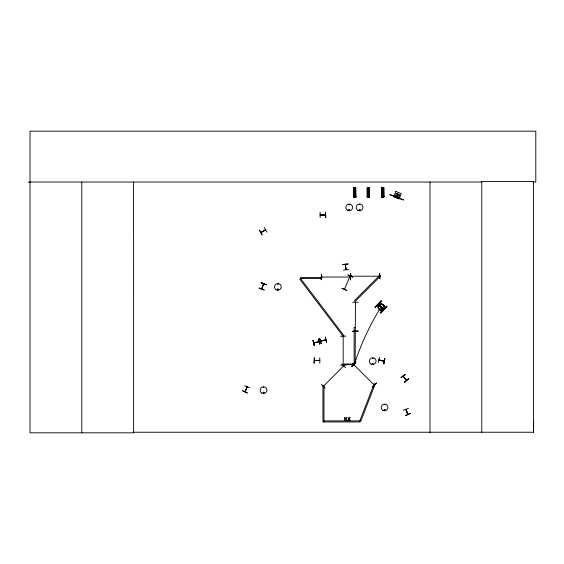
<?xml version="1.0" encoding="UTF-8"?>
<svg xmlns="http://www.w3.org/2000/svg" width="564" height="564" viewBox="0 0 564 564"><rect width="100%" height="100%" fill="white"/><g stroke="black" fill="none" stroke-linecap="round" stroke-linejoin="round"><path stroke-width="0.85" d="M533.163 182.024L535.8 182.024L535.8 131.172L30.019 131.172L30.019 432.828L133.64 432.828L133.569 432.236L533.551 432.236L533.629 421.329M344.484 364.478L344.47 363.999L353.431 364.062L353.424 364.534L343.793 364.704M349.962 276.275L344.435 289.346M384.197 305.484L384.74 308.113L383.287 310.214L379.91 310.179L378.19 308.113C376.964 305.145 381.257 302.678 383.33 304.969L384.239 306.4L384.366 308.007L383.668 309.396L381.546 310.278L379.65 309.298L381.553 309.847M378.345 305.66L378.359 308.05M353.875 364.689L354.248 365.112L354.037 364.541M373.911 384.768L374.277 385.092M405.854 409.471L407.821 414.385L407.779 413.743M343.109 336.694L343.377 336.222M355.461 302.826L355.228 302.283M263.24 387.249L263.783 387.475L263.296 387.193M263.882 392.741L263.268 392.382L263.691 392.925M277.495 289.438C278.461 288.218 278.031 290.749 277.551 289.353M264.015 392.643C262.521 394.335 263.536 390.683 263.945 392.889M348.968 204.52L349.504 204.739L349.017 204.457M348.94 209.829C349.87 211.176 349.201 208.497 349.024 210.139M349.772 209.914C348.418 211.486 348.968 208.356 349.722 209.787M359.296 204.669L359.881 204.591L359.324 204.528M359.895 209.991C359.049 208.624 359.487 211.288 359.86 209.752M360.086 210.048C359.183 208.172 358.908 211.338 360.001 210.153M372.198 363.667C373.558 362.088 373.008 365.218 372.254 363.794M372.402 363.667C373.382 362.476 372.769 365.056 372.402 363.484M381.137 307.027L380.989 307.14M384.867 404.691L384.324 404.466L384.81 404.748M384.211 409.929C385.177 408.822 384.747 411.022 384.267 410.014M385.099 409.929C383.746 411.509 384.296 408.371 385.05 409.802M378.536 305.66L381.067 304.116M261.054 232.544L261.435 232.368M265.433 229.71L265.256 230.161M246.806 387.144L247.011 386.707M247.208 386.819L245.15 391.79L245.375 391.289M343.166 365.063L343.166 336.264L343.384 336.687M343.131 364.577L343.138 364.95M355.44 331.033L355.221 330.603L355.228 331.146M380.989 304.017L383.224 305.075M378.296 362.525L379.494 357.266M383.583 363.766L384.852 358.528M313.739 342.813L318.984 341.728M313.845 342.982L325.837 339.775L320.662 340.91M374.418 384.93L374.024 384.577M378.331 306.372L379.614 304.504M380.763 310.108L378.782 308.607L378.268 306.266M345.33 264.368L346.176 269.634M264.199 289.903L259.186 287.929M261.64 288.796L263.522 283.805M263.762 283.875L261.844 288.951L263.43 283.889M397.507 193.854L397.098 194.897L398.219 195.334L398.621 194.284M396.767 197.421L393.834 196.286M403.112 376.329L406.496 380.383L403.063 376.223M406.679 380.221L403.204 376.103M242.576 390.718L247.462 393.002L242.562 390.753M244.6 385.727L249.626 387.687M245.206 391.811L247.243 386.784M278.115 284.263L277.657 283.911L278.052 284.305M277.396 289.311C279.272 288.056 277.361 291.355 277.495 289.064M372.98 358.5L372.437 358.274L372.98 358.415M346.818 290.389L341.883 288.225L346.804 290.425M352.726 277.058L347.791 274.894L352.719 277.072M322.086 277.241L321.522 277.248M350.737 276.007L351.337 276.007M350.35 277.248L349.779 277.248M320.169 214.785L325.562 214.785L320.155 215.096M319.76 360.586L314.374 360.586M246.969 386.763L244.987 391.698M343.744 365.902L343.42 366.219M383.026 309.869L384.373 308M322.03 277.234L321.579 277.234M349.835 277.016L350.307 277.22L349.8 276.994M351.28 276.191L350.794 276.007L351.337 276.191M379.6 276.198L350.794 276.198L351.301 276.233M325.527 215.018L320.169 214.976M314.43 360.403L319.781 360.34M378.938 359.811L384.183 361.045M381.899 304.243L379.6 304.546M321.353 384.303L325.16 388.117M323.369 386.269L323.623 385.698L323.2 386.129M343.349 366.283L343.702 365.888L323.433 386.199M345.591 367.679L341.812 363.836M351.851 366.346L355.828 362.701L351.83 366.325M351.992 366.487L355.778 362.652M372.48 386.967L376.294 383.16M381.165 300.802L374.813 307.154L375.229 307.584L381.588 301.225L381.201 300.838M375.187 307.542L381.518 301.162M386.601 306.252L380.242 312.604L380.672 313.027L387.024 306.675L386.594 306.252L380.355 312.71M343.356 336.743L343.406 336.313M405.171 374.397L400.877 377.676L405.192 374.425M404.74 382.251L408.674 378.557L404.726 382.23M404.571 382.054L408.717 378.606M384.14 361.221L378.959 360.029M259.588 230.147L262.048 234.948M264.255 227.454L266.983 232.1M260.942 232.368L265.51 229.731M260.97 232.572L265.665 229.858M260.998 232.622L265.693 229.908M262.027 234.962L259.56 230.168M343.131 364.478L343.166 365.007M381.532 309.847L383.449 309.051L384.063 307.796L383.95 306.308L383.146 305.075M403.429 410.254L408.47 408.336M410.444 413.433L405.502 415.59L410.416 413.363M321.29 343.68L319.823 338.499M322.46 340.797L317.285 342.122M314.176 345.591L313.069 340.303L314.197 345.584M319.668 344.118L318.54 338.837L319.703 344.103M326.493 342.292L325.365 337.011L326.57 342.27M384.31 308.007L383.83 305.688M396.873 197.301L397.007 197.358M354.925 197.062L354.671 196.78M379.114 275.958L379.6 276.007L379.114 276.226M345.936 269.67L345.337 264.424M263.656 393.115L263.282 393.066M342.715 264.417L348.094 264.022M342.743 264.657L348.087 263.945M348.771 269.38L343.427 270.114M369.23 187.551L368.602 187.558L368.715 197.301M383.753 187.551L381.68 187.586L381.786 197.322L383.858 197.294L383.753 187.551L383.816 197.294M353.832 188.573L355.63 188.552M367.305 188.573L369.103 188.552M381.828 188.573L383.626 188.552M353.839 189.229L355.637 189.215M367.312 189.229L369.11 189.215M381.835 189.229L383.633 189.215M353.847 190.223L355.644 190.202M367.326 190.223L369.117 190.202M381.849 190.223L383.647 190.202M353.854 191.097L355.651 191.076M367.333 191.097L369.131 191.076M381.856 191.097L383.654 191.076M353.868 192.084L355.665 192.063M367.34 192.084L369.138 192.063M381.863 192.084L383.661 192.063M353.91 196.321L355.708 196.307M367.39 196.321L369.187 196.307M353.614 196.603L356.011 196.582M381.913 196.321L383.71 196.307M353.614 196.681L356.011 196.653M367.094 196.603L369.49 196.582M367.094 196.681L369.49 196.653M381.616 196.681L384.014 196.653M379.579 273.406L379.917 278.792L379.621 273.406M349.821 277.037L350.307 277.03L321.558 277.03M350.455 278.799L350.681 273.406M352.62 302.262L358.013 302.269M352.627 331.237L358.013 331.167M340.564 336.222L345.951 336.151M340.564 365.084L345.951 365.084M28.2 182.235L30.019 182.228M30.019 182.024L481.783 182.024M320.169 217.577L320.098 212.184M355.172 327.494L354.121 327.494L354.121 363.427L355.172 363.427L355.44 302.396M319.76 357.802L319.802 363.188M354.213 364.704L343.673 364.471L354.213 364.704A238.791 178.309 -89.7 0 1 380.94 307.176M323.99 420.906L359.924 420.906L359.924 421.957L322.939 421.957L322.939 386.023L323.99 386.023L323.99 421.957M352.331 363.752L352.923 363.759M352.408 364.823L352.993 364.83M352.387 365.197L353.015 365.204M352.422 365.275L352.972 365.275M378.395 307.944L379.981 309.84L383.055 309.876M378.684 308.705L378.077 306.189M378.86 360.043L384.14 361.284M354.1 364.704L353.508 364.471M261.118 282.818L266.159 284.721M259.087 288.183L264.128 290.086M397.853 194.065L398.262 194.227M397.401 194.136L398.515 194.566M395.949 196.787L397.902 197.541M389.928 194.608L403.542 199.889M389.879 194.749L403.493 200.03M345.929 269.613L345.238 264.347M379.896 309.164L379.755 309.537M384.197 305.491L381.997 303.876L379.466 304.186L378.155 306.28M381.87 304.25L383.844 305.695M380.622 310.165L378.592 308.67M387.017 306.661L380.665 313.013M378.62 304.193L383.64 309.213M378.543 304.278L383.555 309.298M379.191 305.061L382.921 308.797M378.275 304.539L383.294 309.558L378.197 304.616M374.242 385.057L353.91 364.725L354.389 364.859M406.249 409.718L406.087 409.337L407.969 414.251M405.805 409.351L407.772 414.406M319.626 338.548L321.022 343.758M312.992 340.325L314.388 345.528M383.633 187.558L383.717 197.294M383.471 187.558L383.583 197.294M383.365 187.558L383.506 197.294M383.28 187.558L383.372 197.294M383.125 187.558L383.238 197.301M383.097 197.301L382.547 197.308M382.307 187.579L382.406 197.315M382.188 187.579L382.272 197.315M382.025 187.579L382.18 197.315M381.92 187.579L382.068 197.322M381.821 187.586L381.927 197.322M369.187 187.558L369.335 197.294L367.263 197.322L367.164 187.586L369.089 187.565L369.194 197.294M368.997 187.558L369.053 197.294M368.884 187.558L368.941 197.294M368.722 187.558L368.842 197.294M367.777 187.579L367.89 197.315M367.665 187.579L367.848 197.315M367.552 187.579L367.735 197.315M367.531 197.322L367.439 187.579L367.418 197.322M367.291 187.586L367.305 197.322M355.616 187.558L355.722 197.294M355.475 187.558L355.581 197.294M355.398 187.558L355.468 197.294M355.264 187.558L355.39 197.294M355.137 187.558L355.228 197.301M355.094 197.301L354.552 197.308M354.27 187.579L354.418 197.315M354.185 187.579L354.255 197.315M354.143 197.315L354.03 187.579L354.023 197.322M353.804 187.586L353.945 197.322M350.448 273.406L350.455 279.822M533.551 432.236L533.551 181.439L481.783 181.439L481.783 432.236M430.008 182.024L430.008 432.828M325.837 217.577L325.562 212.184L325.597 217.577M133.562 182.024L133.64 432.828M81.794 182.024L81.794 432.828M354.368 191.485C354.876 193.001 355.546 190.392 354.368 191.485M367.848 191.485C368.355 193.001 369.025 190.392 367.848 191.485M382.371 191.485C382.878 193.001 383.548 190.392 382.371 191.485M384.775 358.507L383.837 363.822L384.775 358.507M261.195 282.606L266.13 284.792L261.195 282.606M374.108 383.915L359.846 420.786L360.819 421.16L375.081 384.296L374.108 383.915M395.815 191.443L393.7 196.885L399.143 199L401.258 193.551L395.815 191.443M396.358 193.41L395.378 195.919L398.804 197.245L399.777 194.735L396.358 193.41M396.915 195.391L396.612 196.159L397.733 196.589L398.029 195.821L396.915 195.391M346.218 417.628L345.528 418.742L344.414 417.628L345.295 419.052L344.392 420.476L345.506 419.334L346.634 420.476L345.739 419.031L346.634 417.628L346.218 417.628M349.715 417.628L349.024 418.742L347.917 417.628L348.792 419.052L347.889 420.476L349.003 419.334L350.131 420.476L349.236 419.031L350.131 417.628L349.715 417.628M376.237 383.111L372.663 387.158L376.237 383.111M379.868 275.232L354.46 300.64L355.2 301.38L380.608 275.972L379.868 275.232M300.577 278.538L299.745 279.173L343.004 336.102L343.836 335.467L300.577 278.538L300.577 277.488L321.409 277.488L321.409 278.538L300.577 278.538M355.757 187.551L353.677 187.586L353.825 197.322L355.863 197.294L355.75 187.558M321.487 274.428L321.219 279.822L321.452 274.428M350.646 274.428L350.378 279.822L350.625 274.428M358.013 331.124L352.627 331.463L358.013 331.124M314.374 357.802L314.07 363.188L314.374 357.802M352.909 363.308L352.359 363.308L352.944 363.385M261.844 393.045A3.37 3.37 0 0 0 266.899 390.126A3.37 3.37 0 0 0 261.844 387.207A3.37 3.37 0 0 0 261.844 393.045M276.177 289.833A3.37 3.37 0 0 0 281.232 286.914A3.37 3.37 0 0 0 276.177 284.002A3.37 3.37 0 0 0 276.177 289.833M347.565 210.309A3.37 3.37 0 0 0 352.62 207.39A3.37 3.37 0 0 0 347.565 204.471A3.37 3.37 0 0 0 347.565 210.309M357.879 210.344A3.412 3.412 0 0 0 362.99 207.39A3.412 3.412 0 0 0 357.879 204.436A3.412 3.412 0 0 0 357.879 210.344M371.034 364.062A3.37 3.37 0 0 0 376.089 361.143A3.37 3.37 0 0 0 371.034 358.232A3.37 3.37 0 0 0 371.034 364.062M382.893 410.324A3.37 3.37 0 0 0 387.947 407.412A3.37 3.37 0 0 0 382.893 404.494A3.37 3.37 0 0 0 382.893 410.324"/></g></svg>
